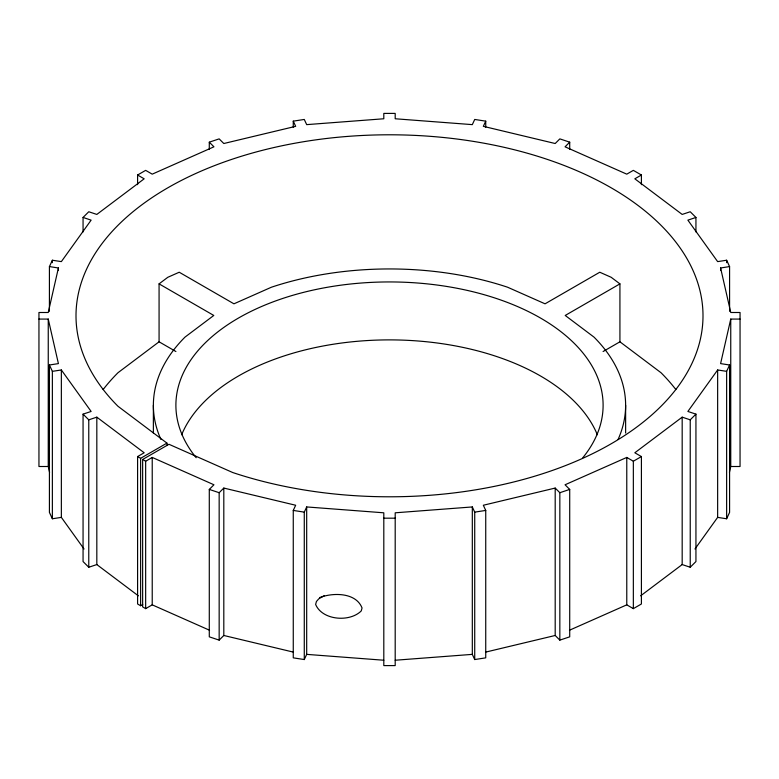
<?xml version="1.0" encoding="UTF-8"?>
<svg xmlns="http://www.w3.org/2000/svg" width="779" height="779" viewBox="0 0 779 779"><rect width="100%" height="100%" fill="white"/><g stroke="black" fill="none" stroke-linecap="round" stroke-linejoin="round"><path stroke-width="1.17" d="M49.418 311.298L49.418 266.584L58.406 267.976L48.249 312.496L38.95 312.496L38.95 466.504L48.249 466.504L49.583 472.356M740.05 319.078L730.751 319.078L720.594 363.608L729.582 364.991L729.582 512.416L726.632 518.765L717.644 517.383L694.965 548.991M729.417 472.356L730.751 466.504L730.751 319.078M49.418 266.584L52.368 260.235L61.356 261.617L91.124 220.136L83.061 217.448L83.061 231.947M569.468 630.23L626.774 604.845L633.346 608.642L641.409 603.988L641.409 456.572L633.346 461.226L626.774 457.429L565.057 484.772L569.712 489.416L569.712 636.832L559.838 640.124L559.838 492.708L555.193 488.063L483.331 505.25L485.736 510.43L485.736 657.846L474.723 659.55L474.723 512.134L472.317 506.944L395.196 512.806L395.196 665.597L383.804 665.597L383.804 512.806L306.683 506.944L306.683 654.37L304.277 659.55L293.264 657.846L293.264 510.43L295.669 505.25L223.807 488.063L219.162 492.708L219.162 640.124L209.288 636.832L209.288 489.416L213.943 484.772L152.226 457.429L145.654 461.226L142.635 459.483L142.635 606.899L145.654 608.642L152.226 604.845L209.532 630.23M304.277 659.55L304.277 512.134L306.683 506.944M293.264 127.191L293.264 121.154L304.277 119.45L306.683 124.63L383.804 118.768L383.804 113.403L395.196 113.403L395.196 118.768L472.317 124.63L474.723 119.45L485.736 121.154L483.331 126.334L555.193 143.521L559.838 138.876L569.712 142.167L569.712 149.412M726.632 518.765L726.632 371.349L729.582 364.991M726.632 371.349L717.644 369.967L687.876 411.448L695.939 414.136L695.939 561.552L690.233 567.248L682.18 564.571L640.63 595.828M83.061 217.448L88.767 211.752L96.82 214.429L144.173 178.81L137.591 175.012L137.591 184.672M569.712 142.167L565.057 146.812L626.774 174.155L633.346 170.358L641.409 175.012L641.409 184.672M219.162 640.124L223.807 635.479L223.807 488.063M690.233 567.248L690.233 419.832L695.939 414.136M103.12 389.568A313.499 181.001 0 0 1 117.999 372.713L159.072 341.806L159.072 283.868L167.826 277.285L179.228 272.231L233.943 303.82L271.443 287.208A236.125 136.325 0 0 1 507.557 287.208L545.057 303.82L599.772 272.231L611.174 277.285L619.928 283.868L619.928 341.806L661.001 372.713A313.499 181.001 0 0 1 675.88 389.568M690.233 419.832L682.18 417.154L634.827 452.774L641.409 456.572M137.591 175.012L145.654 170.358L152.226 174.155L213.943 146.812L209.288 142.167L219.162 138.876L223.807 143.521L295.669 126.334L293.264 121.154M142.723 604.523L140.619 605.741L137.591 603.988L137.591 456.572L144.173 452.774L96.82 417.154L88.767 419.832L83.061 414.136L91.124 411.448L61.356 369.967L52.368 371.349L49.418 364.991L58.406 363.608L48.249 319.078L38.95 319.078M137.591 456.572L140.619 458.315L166.949 443.115L117.999 406.287A313.499 181.001 0 0 1 335.058 137.542A313.499 181.001 0 0 1 698.237 347.22A313.499 181.001 0 0 1 232.746 472.541L168.965 444.283L142.635 459.483M641.409 175.012L634.827 178.81L682.18 214.429L690.233 211.752L695.939 217.448L695.939 231.947M619.928 283.868L565.213 315.456L593.987 337.103A236.125 136.325 0 0 1 618.098 439.414M603.092 351.524L619.928 341.806M324.278 595.662L318.747 598.856L316.43 601.485L315.631 604.436C322.204 620.337 349.683 622.538 361.261 610.911L362.05 607.961C355.974 592.361 333.022 592.41 319.546 597.61M695.939 217.448L687.876 220.136L717.644 261.617L726.632 260.235L729.582 266.584L729.582 311.298M83.061 414.136L83.061 561.552L88.767 567.248L96.82 564.571L138.37 595.828M559.838 492.708L569.712 489.416M485.687 652.101L555.193 635.479L559.838 640.124M720.594 270.391L720.594 267.976L729.582 266.584M49.418 364.991L49.418 512.416L52.368 518.765L61.356 517.383L84.035 548.991M474.723 512.134L485.736 510.43M395.196 660.232L472.317 654.37L474.723 659.55M730.751 466.504L740.05 466.504L740.05 312.496L730.751 312.496L720.594 267.976M383.804 518.181L395.196 518.181M306.683 654.37L383.804 660.232M293.264 510.43L304.277 512.134M223.807 635.479L293.313 652.101M209.288 489.416L219.162 492.708M159.072 283.868L213.787 315.456L185.012 337.103A236.125 136.325 0 0 0 160.902 439.414M159.072 341.806L175.908 351.524M726.632 260.235L726.632 262.65M717.644 369.967L717.644 517.383M682.18 417.154L682.18 564.571M633.346 461.226L633.346 608.642M626.774 457.429L626.774 604.845M625.625 405.265L625.625 433.027M555.193 488.063L555.193 635.479M485.736 121.154L485.736 127.191M472.317 506.944L472.317 654.37M209.288 142.167L209.288 149.412M166.949 443.115L166.949 445.539M153.375 405.265L153.375 433.027M152.226 457.429L152.226 604.845M145.654 461.226L145.654 608.642M140.619 458.315L140.619 605.741M96.82 417.154L96.82 564.571M88.767 419.832L88.767 567.248M61.356 369.967L61.356 517.383M58.406 267.976L58.406 270.391M52.368 260.235L52.368 262.65M52.368 371.349L52.368 518.765M48.249 319.078L48.249 466.504M181.663 434.74A213.612 123.325 0 0 1 389.5 339.887A213.612 123.325 0 0 1 597.337 434.74M196.181 457.721A213.612 123.325 0 0 1 389.5 281.94A213.612 123.325 0 0 1 582.819 457.721"/></g></svg>
